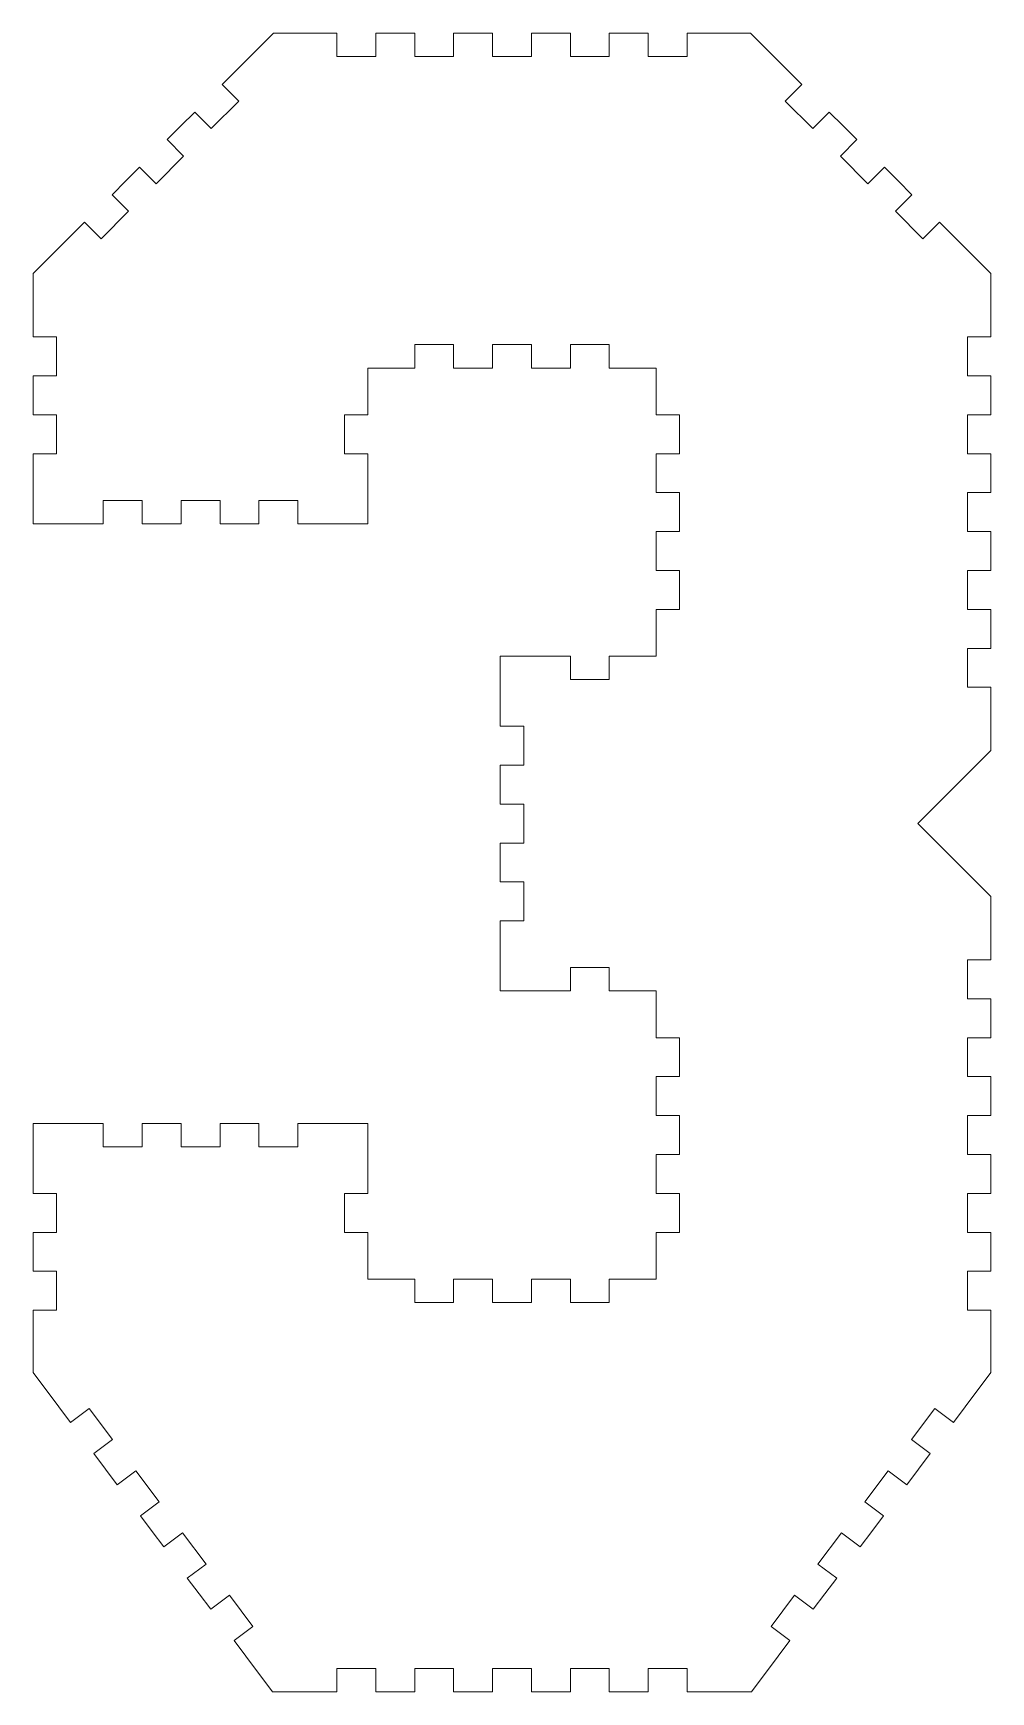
# Model space of a CAD drawing. Header units: centimetres. Extents: x -16 to 372, y -89 to 17.
# Drawn here: x 210.28 to 222.58, y -22.8 to -1.5 of the extents above; entities that cross this region are included whole.
import ezdxf

# ---------------------------------------------------------------- set-up
doc = ezdxf.new("R2010")
doc.units = ezdxf.units.CM
doc.header["$MEASUREMENT"] = 0
doc.layers.add('Capa 1', color=7, linetype='Continuous')

msp = doc.modelspace()

# ---------------------------------------------------------------- linework, layer by layer
at = {"layer": 'Capa 1', "color": 5, "lineweight": 9}
for points, knots in [([(213.36804, -1.50099), (213.36804, -1.50099), (212.88476, -1.98426), (212.88476, -1.98426), (212.88476, -1.98426), (212.88476, -1.98426), (212.70799, -2.16104), (212.70799, -2.16104), (212.70799, -2.16104), (212.70799, -2.16104), (212.92012, -2.37317), (212.92012, -2.37317), (212.92012, -2.37317), (212.92012, -2.37317), (212.56657, -2.72673), (212.56657, -2.72673), (212.56657, -2.72673), (212.56657, -2.72673), (212.35443, -2.51459), (212.35443, -2.51459), (212.35443, -2.51459), (212.35443, -2.51459), (212.17766, -2.69137), (212.17766, -2.69137), (212.17766, -2.69137), (212.17766, -2.69137), (212.00088, -2.86815), (212.00088, -2.86815), (212.00088, -2.86815), (212.00088, -2.86815), (212.21301, -3.08028), (212.21301, -3.08028), (212.21301, -3.08028), (212.21301, -3.08028), (211.85946, -3.43383), (211.85946, -3.43383), (211.85946, -3.43383), (211.85946, -3.43383), (211.64733, -3.2217), (211.64733, -3.2217), (211.64733, -3.2217), (211.64733, -3.2217), (211.47055, -3.39848), (211.47055, -3.39848), (211.47055, -3.39848), (211.47055, -3.39848), (211.29377, -3.57525), (211.29377, -3.57525), (211.29377, -3.57525), (211.29377, -3.57525), (211.50591, -3.78739), (211.50591, -3.78739), (211.50591, -3.78739), (211.50591, -3.78739), (211.15235, -4.14094), (211.15235, -4.14094), (211.15235, -4.14094), (211.15235, -4.14094), (210.94022, -3.92881), (210.94022, -3.92881), (210.94022, -3.92881), (210.94022, -3.92881), (210.76344, -4.10558), (210.76344, -4.10558), (210.76344, -4.10558), (210.76344, -4.10558), (210.28017, -4.58886), (210.28017, -4.58886)], [0, 0, 0, 0, 0.05555556, 0.05555556, 0.05555556, 0.05555556, 0.11111111, 0.11111111, 0.11111111, 0.11111111, 0.16666667, 0.16666667, 0.16666667, 0.16666667, 0.22222222, 0.22222222, 0.22222222, 0.22222222, 0.27777778, 0.27777778, 0.27777778, 0.27777778, 0.33333333, 0.33333333, 0.33333333, 0.33333333, 0.38888889, 0.38888889, 0.38888889, 0.38888889, 0.44444444, 0.44444444, 0.44444444, 0.44444444, 0.5, 0.5, 0.5, 0.5, 0.55555556, 0.55555556, 0.55555556, 0.55555556, 0.61111111, 0.61111111, 0.61111111, 0.61111111, 0.66666667, 0.66666667, 0.66666667, 0.66666667, 0.72222222, 0.72222222, 0.72222222, 0.72222222, 0.77777778, 0.77777778, 0.77777778, 0.77777778, 0.83333333, 0.83333333, 0.83333333, 0.83333333, 0.88888889, 0.88888889, 0.88888889, 0.88888889, 1, 1, 1, 1]), ([(219.4923, -1.50099), (219.4923, -1.50099), (218.93017, -1.50099), (218.93017, -1.50099), (218.93017, -1.50099), (218.93017, -1.50099), (218.68017, -1.50099), (218.68017, -1.50099), (218.68017, -1.50099), (218.68017, -1.50099), (218.68017, -1.80099), (218.68017, -1.80099), (218.68017, -1.80099), (218.68017, -1.80099), (218.18017, -1.80099), (218.18017, -1.80099), (218.18017, -1.80099), (218.18017, -1.80099), (218.18017, -1.50099), (218.18017, -1.50099), (218.18017, -1.50099), (218.18017, -1.50099), (217.93017, -1.50099), (217.93017, -1.50099), (217.93017, -1.50099), (217.93017, -1.50099), (217.68017, -1.50099), (217.68017, -1.50099), (217.68017, -1.50099), (217.68017, -1.50099), (217.68017, -1.80099), (217.68017, -1.80099), (217.68017, -1.80099), (217.68017, -1.80099), (217.18017, -1.80099), (217.18017, -1.80099), (217.18017, -1.80099), (217.18017, -1.80099), (217.18017, -1.50099), (217.18017, -1.50099), (217.18017, -1.50099), (217.18017, -1.50099), (216.93017, -1.50099), (216.93017, -1.50099), (216.93017, -1.50099), (216.93017, -1.50099), (216.68017, -1.50099), (216.68017, -1.50099), (216.68017, -1.50099), (216.68017, -1.50099), (216.68017, -1.80099), (216.68017, -1.80099), (216.68017, -1.80099), (216.68017, -1.80099), (216.18017, -1.80099), (216.18017, -1.80099), (216.18017, -1.80099), (216.18017, -1.80099), (216.18017, -1.50099), (216.18017, -1.50099), (216.18017, -1.50099), (216.18017, -1.50099), (215.93017, -1.50099), (215.93017, -1.50099), (215.93017, -1.50099), (215.93017, -1.50099), (215.68017, -1.50099), (215.68017, -1.50099), (215.68017, -1.50099), (215.68017, -1.50099), (215.68017, -1.80099), (215.68017, -1.80099), (215.68017, -1.80099), (215.68017, -1.80099), (215.18017, -1.80099), (215.18017, -1.80099), (215.18017, -1.80099), (215.18017, -1.80099), (215.18017, -1.50099), (215.18017, -1.50099), (215.18017, -1.50099), (215.18017, -1.50099), (214.93017, -1.50099), (214.93017, -1.50099), (214.93017, -1.50099), (214.93017, -1.50099), (214.68017, -1.50099), (214.68017, -1.50099), (214.68017, -1.50099), (214.68017, -1.50099), (214.68017, -1.80099), (214.68017, -1.80099), (214.68017, -1.80099), (214.68017, -1.80099), (214.18017, -1.80099), (214.18017, -1.80099), (214.18017, -1.80099), (214.18017, -1.80099), (214.18017, -1.50099), (214.18017, -1.50099), (214.18017, -1.50099), (214.18017, -1.50099), (213.93017, -1.50099), (213.93017, -1.50099), (213.93017, -1.50099), (213.93017, -1.50099), (213.36804, -1.50099), (213.36804, -1.50099)], [0, 0, 0, 0, 0.03571429, 0.03571429, 0.03571429, 0.03571429, 0.07142857, 0.07142857, 0.07142857, 0.07142857, 0.10714286, 0.10714286, 0.10714286, 0.10714286, 0.14285714, 0.14285714, 0.14285714, 0.14285714, 0.17857143, 0.17857143, 0.17857143, 0.17857143, 0.21428571, 0.21428571, 0.21428571, 0.21428571, 0.25, 0.25, 0.25, 0.25, 0.28571429, 0.28571429, 0.28571429, 0.28571429, 0.32142857, 0.32142857, 0.32142857, 0.32142857, 0.35714286, 0.35714286, 0.35714286, 0.35714286, 0.39285714, 0.39285714, 0.39285714, 0.39285714, 0.42857143, 0.42857143, 0.42857143, 0.42857143, 0.46428571, 0.46428571, 0.46428571, 0.46428571, 0.5, 0.5, 0.5, 0.5, 0.53571429, 0.53571429, 0.53571429, 0.53571429, 0.57142857, 0.57142857, 0.57142857, 0.57142857, 0.60714286, 0.60714286, 0.60714286, 0.60714286, 0.64285714, 0.64285714, 0.64285714, 0.64285714, 0.67857143, 0.67857143, 0.67857143, 0.67857143, 0.71428571, 0.71428571, 0.71428571, 0.71428571, 0.75, 0.75, 0.75, 0.75, 0.78571429, 0.78571429, 0.78571429, 0.78571429, 0.82142857, 0.82142857, 0.82142857, 0.82142857, 0.85714286, 0.85714286, 0.85714286, 0.85714286, 0.89285714, 0.89285714, 0.89285714, 0.89285714, 0.92857143, 0.92857143, 0.92857143, 0.92857143, 1, 1, 1, 1]), ([(222.58017, -4.58886), (222.58017, -4.58886), (222.0969, -4.10558), (222.0969, -4.10558), (222.0969, -4.10558), (222.0969, -4.10558), (221.92012, -3.92881), (221.92012, -3.92881), (221.92012, -3.92881), (221.92012, -3.92881), (221.70799, -4.14094), (221.70799, -4.14094), (221.70799, -4.14094), (221.70799, -4.14094), (221.35443, -3.78739), (221.35443, -3.78739), (221.35443, -3.78739), (221.35443, -3.78739), (221.56657, -3.57525), (221.56657, -3.57525), (221.56657, -3.57525), (221.56657, -3.57525), (221.38979, -3.39848), (221.38979, -3.39848), (221.38979, -3.39848), (221.38979, -3.39848), (221.21301, -3.2217), (221.21301, -3.2217), (221.21301, -3.2217), (221.21301, -3.2217), (221.00088, -3.43383), (221.00088, -3.43383), (221.00088, -3.43383), (221.00088, -3.43383), (220.64733, -3.08028), (220.64733, -3.08028), (220.64733, -3.08028), (220.64733, -3.08028), (220.85946, -2.86815), (220.85946, -2.86815), (220.85946, -2.86815), (220.85946, -2.86815), (220.68268, -2.69137), (220.68268, -2.69137), (220.68268, -2.69137), (220.68268, -2.69137), (220.50591, -2.51459), (220.50591, -2.51459), (220.50591, -2.51459), (220.50591, -2.51459), (220.29377, -2.72673), (220.29377, -2.72673), (220.29377, -2.72673), (220.29377, -2.72673), (219.94022, -2.37317), (219.94022, -2.37317), (219.94022, -2.37317), (219.94022, -2.37317), (220.15235, -2.16104), (220.15235, -2.16104), (220.15235, -2.16104), (220.15235, -2.16104), (219.97558, -1.98426), (219.97558, -1.98426), (219.97558, -1.98426), (219.97558, -1.98426), (219.4923, -1.50099), (219.4923, -1.50099)], [0, 0, 0, 0, 0.05555556, 0.05555556, 0.05555556, 0.05555556, 0.11111111, 0.11111111, 0.11111111, 0.11111111, 0.16666667, 0.16666667, 0.16666667, 0.16666667, 0.22222222, 0.22222222, 0.22222222, 0.22222222, 0.27777778, 0.27777778, 0.27777778, 0.27777778, 0.33333333, 0.33333333, 0.33333333, 0.33333333, 0.38888889, 0.38888889, 0.38888889, 0.38888889, 0.44444444, 0.44444444, 0.44444444, 0.44444444, 0.5, 0.5, 0.5, 0.5, 0.55555556, 0.55555556, 0.55555556, 0.55555556, 0.61111111, 0.61111111, 0.61111111, 0.61111111, 0.66666667, 0.66666667, 0.66666667, 0.66666667, 0.72222222, 0.72222222, 0.72222222, 0.72222222, 0.77777778, 0.77777778, 0.77777778, 0.77777778, 0.83333333, 0.83333333, 0.83333333, 0.83333333, 0.88888889, 0.88888889, 0.88888889, 0.88888889, 1, 1, 1, 1]), ([(210.28017, -4.58886), (210.28017, -4.58886), (210.28017, -5.15099), (210.28017, -5.15099), (210.28017, -5.15099), (210.28017, -5.15099), (210.28017, -5.40099), (210.28017, -5.40099), (210.28017, -5.40099), (210.28017, -5.40099), (210.58017, -5.40099), (210.58017, -5.40099), (210.58017, -5.40099), (210.58017, -5.40099), (210.58017, -5.90099), (210.58017, -5.90099), (210.58017, -5.90099), (210.58017, -5.90099), (210.28017, -5.90099), (210.28017, -5.90099), (210.28017, -5.90099), (210.28017, -5.90099), (210.28017, -6.15099), (210.28017, -6.15099), (210.28017, -6.15099), (210.28017, -6.15099), (210.28017, -6.40099), (210.28017, -6.40099), (210.28017, -6.40099), (210.28017, -6.40099), (210.58017, -6.40099), (210.58017, -6.40099), (210.58017, -6.40099), (210.58017, -6.40099), (210.58017, -6.90099), (210.58017, -6.90099), (210.58017, -6.90099), (210.58017, -6.90099), (210.28017, -6.90099), (210.28017, -6.90099), (210.28017, -6.90099), (210.28017, -6.90099), (210.28017, -7.15099), (210.28017, -7.15099), (210.28017, -7.15099), (210.28017, -7.15099), (210.28017, -7.80099), (210.28017, -7.80099)], [0, 0, 0, 0, 0.07692308, 0.07692308, 0.07692308, 0.07692308, 0.15384615, 0.15384615, 0.15384615, 0.15384615, 0.23076923, 0.23076923, 0.23076923, 0.23076923, 0.30769231, 0.30769231, 0.30769231, 0.30769231, 0.38461538, 0.38461538, 0.38461538, 0.38461538, 0.46153846, 0.46153846, 0.46153846, 0.46153846, 0.53846154, 0.53846154, 0.53846154, 0.53846154, 0.61538462, 0.61538462, 0.61538462, 0.61538462, 0.69230769, 0.69230769, 0.69230769, 0.69230769, 0.76923077, 0.76923077, 0.76923077, 0.76923077, 0.84615385, 0.84615385, 0.84615385, 0.84615385, 1, 1, 1, 1]), ([(222.58017, -10.71312), (222.58017, -10.71312), (222.58017, -10.15099), (222.58017, -10.15099), (222.58017, -10.15099), (222.58017, -10.15099), (222.58017, -9.90099), (222.58017, -9.90099), (222.58017, -9.90099), (222.58017, -9.90099), (222.28017, -9.90099), (222.28017, -9.90099), (222.28017, -9.90099), (222.28017, -9.90099), (222.28017, -9.40099), (222.28017, -9.40099), (222.28017, -9.40099), (222.28017, -9.40099), (222.58017, -9.40099), (222.58017, -9.40099), (222.58017, -9.40099), (222.58017, -9.40099), (222.58017, -9.15099), (222.58017, -9.15099), (222.58017, -9.15099), (222.58017, -9.15099), (222.58017, -8.90099), (222.58017, -8.90099), (222.58017, -8.90099), (222.58017, -8.90099), (222.28017, -8.90099), (222.28017, -8.90099), (222.28017, -8.90099), (222.28017, -8.90099), (222.28017, -8.40099), (222.28017, -8.40099), (222.28017, -8.40099), (222.28017, -8.40099), (222.58017, -8.40099), (222.58017, -8.40099), (222.58017, -8.40099), (222.58017, -8.40099), (222.58017, -8.15099), (222.58017, -8.15099), (222.58017, -8.15099), (222.58017, -8.15099), (222.58017, -7.90099), (222.58017, -7.90099), (222.58017, -7.90099), (222.58017, -7.90099), (222.28017, -7.90099), (222.28017, -7.90099), (222.28017, -7.90099), (222.28017, -7.90099), (222.28017, -7.40099), (222.28017, -7.40099), (222.28017, -7.40099), (222.28017, -7.40099), (222.58017, -7.40099), (222.58017, -7.40099), (222.58017, -7.40099), (222.58017, -7.40099), (222.58017, -7.15099), (222.58017, -7.15099), (222.58017, -7.15099), (222.58017, -7.15099), (222.58017, -6.90099), (222.58017, -6.90099), (222.58017, -6.90099), (222.58017, -6.90099), (222.28017, -6.90099), (222.28017, -6.90099), (222.28017, -6.90099), (222.28017, -6.90099), (222.28017, -6.40099), (222.28017, -6.40099), (222.28017, -6.40099), (222.28017, -6.40099), (222.58017, -6.40099), (222.58017, -6.40099), (222.58017, -6.40099), (222.58017, -6.40099), (222.58017, -6.15099), (222.58017, -6.15099), (222.58017, -6.15099), (222.58017, -6.15099), (222.58017, -5.90099), (222.58017, -5.90099), (222.58017, -5.90099), (222.58017, -5.90099), (222.28017, -5.90099), (222.28017, -5.90099), (222.28017, -5.90099), (222.28017, -5.90099), (222.28017, -5.40099), (222.28017, -5.40099), (222.28017, -5.40099), (222.28017, -5.40099), (222.58017, -5.40099), (222.58017, -5.40099), (222.58017, -5.40099), (222.58017, -5.40099), (222.58017, -5.15099), (222.58017, -5.15099), (222.58017, -5.15099), (222.58017, -5.15099), (222.58017, -4.58886), (222.58017, -4.58886)], [0, 0, 0, 0, 0.03571429, 0.03571429, 0.03571429, 0.03571429, 0.07142857, 0.07142857, 0.07142857, 0.07142857, 0.10714286, 0.10714286, 0.10714286, 0.10714286, 0.14285714, 0.14285714, 0.14285714, 0.14285714, 0.17857143, 0.17857143, 0.17857143, 0.17857143, 0.21428571, 0.21428571, 0.21428571, 0.21428571, 0.25, 0.25, 0.25, 0.25, 0.28571429, 0.28571429, 0.28571429, 0.28571429, 0.32142857, 0.32142857, 0.32142857, 0.32142857, 0.35714286, 0.35714286, 0.35714286, 0.35714286, 0.39285714, 0.39285714, 0.39285714, 0.39285714, 0.42857143, 0.42857143, 0.42857143, 0.42857143, 0.46428571, 0.46428571, 0.46428571, 0.46428571, 0.5, 0.5, 0.5, 0.5, 0.53571429, 0.53571429, 0.53571429, 0.53571429, 0.57142857, 0.57142857, 0.57142857, 0.57142857, 0.60714286, 0.60714286, 0.60714286, 0.60714286, 0.64285714, 0.64285714, 0.64285714, 0.64285714, 0.67857143, 0.67857143, 0.67857143, 0.67857143, 0.71428571, 0.71428571, 0.71428571, 0.71428571, 0.75, 0.75, 0.75, 0.75, 0.78571429, 0.78571429, 0.78571429, 0.78571429, 0.82142857, 0.82142857, 0.82142857, 0.82142857, 0.85714286, 0.85714286, 0.85714286, 0.85714286, 0.89285714, 0.89285714, 0.89285714, 0.89285714, 0.92857143, 0.92857143, 0.92857143, 0.92857143, 1, 1, 1, 1]), ([(214.58017, -5.80099), (214.58017, -5.80099), (214.93017, -5.80099), (214.93017, -5.80099), (214.93017, -5.80099), (214.93017, -5.80099), (215.18017, -5.80099), (215.18017, -5.80099), (215.18017, -5.80099), (215.18017, -5.80099), (215.18017, -5.50099), (215.18017, -5.50099), (215.18017, -5.50099), (215.18017, -5.50099), (215.68017, -5.50099), (215.68017, -5.50099), (215.68017, -5.50099), (215.68017, -5.50099), (215.68017, -5.80099), (215.68017, -5.80099), (215.68017, -5.80099), (215.68017, -5.80099), (215.93017, -5.80099), (215.93017, -5.80099), (215.93017, -5.80099), (215.93017, -5.80099), (216.18017, -5.80099), (216.18017, -5.80099), (216.18017, -5.80099), (216.18017, -5.80099), (216.18017, -5.50099), (216.18017, -5.50099), (216.18017, -5.50099), (216.18017, -5.50099), (216.68017, -5.50099), (216.68017, -5.50099), (216.68017, -5.50099), (216.68017, -5.50099), (216.68017, -5.80099), (216.68017, -5.80099), (216.68017, -5.80099), (216.68017, -5.80099), (216.93017, -5.80099), (216.93017, -5.80099), (216.93017, -5.80099), (216.93017, -5.80099), (217.18017, -5.80099), (217.18017, -5.80099), (217.18017, -5.80099), (217.18017, -5.80099), (217.18017, -5.50099), (217.18017, -5.50099), (217.18017, -5.50099), (217.18017, -5.50099), (217.68017, -5.50099), (217.68017, -5.50099), (217.68017, -5.50099), (217.68017, -5.50099), (217.68017, -5.80099), (217.68017, -5.80099), (217.68017, -5.80099), (217.68017, -5.80099), (217.93017, -5.80099), (217.93017, -5.80099), (217.93017, -5.80099), (217.93017, -5.80099), (218.28017, -5.80099), (218.28017, -5.80099)], [0, 0, 0, 0, 0.05555556, 0.05555556, 0.05555556, 0.05555556, 0.11111111, 0.11111111, 0.11111111, 0.11111111, 0.16666667, 0.16666667, 0.16666667, 0.16666667, 0.22222222, 0.22222222, 0.22222222, 0.22222222, 0.27777778, 0.27777778, 0.27777778, 0.27777778, 0.33333333, 0.33333333, 0.33333333, 0.33333333, 0.38888889, 0.38888889, 0.38888889, 0.38888889, 0.44444444, 0.44444444, 0.44444444, 0.44444444, 0.5, 0.5, 0.5, 0.5, 0.55555556, 0.55555556, 0.55555556, 0.55555556, 0.61111111, 0.61111111, 0.61111111, 0.61111111, 0.66666667, 0.66666667, 0.66666667, 0.66666667, 0.72222222, 0.72222222, 0.72222222, 0.72222222, 0.77777778, 0.77777778, 0.77777778, 0.77777778, 0.83333333, 0.83333333, 0.83333333, 0.83333333, 0.88888889, 0.88888889, 0.88888889, 0.88888889, 1, 1, 1, 1]), ([(214.58017, -7.80099), (214.58017, -7.80099), (214.58017, -7.15099), (214.58017, -7.15099), (214.58017, -7.15099), (214.58017, -7.15099), (214.58017, -6.90099), (214.58017, -6.90099), (214.58017, -6.90099), (214.58017, -6.90099), (214.28017, -6.90099), (214.28017, -6.90099), (214.28017, -6.90099), (214.28017, -6.90099), (214.28017, -6.40099), (214.28017, -6.40099), (214.28017, -6.40099), (214.28017, -6.40099), (214.58017, -6.40099), (214.58017, -6.40099), (214.58017, -6.40099), (214.58017, -6.40099), (214.58017, -6.15099), (214.58017, -6.15099), (214.58017, -6.15099), (214.58017, -6.15099), (214.58017, -5.80099), (214.58017, -5.80099)], [0, 0, 0, 0, 0.125, 0.125, 0.125, 0.125, 0.25, 0.25, 0.25, 0.25, 0.375, 0.375, 0.375, 0.375, 0.5, 0.5, 0.5, 0.5, 0.625, 0.625, 0.625, 0.625, 0.75, 0.75, 0.75, 0.75, 1, 1, 1, 1]), ([(218.28017, -5.80099), (218.28017, -5.80099), (218.28017, -6.15099), (218.28017, -6.15099), (218.28017, -6.15099), (218.28017, -6.15099), (218.28017, -6.40099), (218.28017, -6.40099), (218.28017, -6.40099), (218.28017, -6.40099), (218.58017, -6.40099), (218.58017, -6.40099), (218.58017, -6.40099), (218.58017, -6.40099), (218.58017, -6.90099), (218.58017, -6.90099), (218.58017, -6.90099), (218.58017, -6.90099), (218.28017, -6.90099), (218.28017, -6.90099), (218.28017, -6.90099), (218.28017, -6.90099), (218.28017, -7.15099), (218.28017, -7.15099), (218.28017, -7.15099), (218.28017, -7.15099), (218.28017, -7.40099), (218.28017, -7.40099), (218.28017, -7.40099), (218.28017, -7.40099), (218.58017, -7.40099), (218.58017, -7.40099), (218.58017, -7.40099), (218.58017, -7.40099), (218.58017, -7.90099), (218.58017, -7.90099), (218.58017, -7.90099), (218.58017, -7.90099), (218.28017, -7.90099), (218.28017, -7.90099), (218.28017, -7.90099), (218.28017, -7.90099), (218.28017, -8.15099), (218.28017, -8.15099), (218.28017, -8.15099), (218.28017, -8.15099), (218.28017, -8.40099), (218.28017, -8.40099), (218.28017, -8.40099), (218.28017, -8.40099), (218.58017, -8.40099), (218.58017, -8.40099), (218.58017, -8.40099), (218.58017, -8.40099), (218.58017, -8.90099), (218.58017, -8.90099), (218.58017, -8.90099), (218.58017, -8.90099), (218.28017, -8.90099), (218.28017, -8.90099), (218.28017, -8.90099), (218.28017, -8.90099), (218.28017, -9.15099), (218.28017, -9.15099), (218.28017, -9.15099), (218.28017, -9.15099), (218.28017, -9.50099), (218.28017, -9.50099)], [0, 0, 0, 0, 0.05555556, 0.05555556, 0.05555556, 0.05555556, 0.11111111, 0.11111111, 0.11111111, 0.11111111, 0.16666667, 0.16666667, 0.16666667, 0.16666667, 0.22222222, 0.22222222, 0.22222222, 0.22222222, 0.27777778, 0.27777778, 0.27777778, 0.27777778, 0.33333333, 0.33333333, 0.33333333, 0.33333333, 0.38888889, 0.38888889, 0.38888889, 0.38888889, 0.44444444, 0.44444444, 0.44444444, 0.44444444, 0.5, 0.5, 0.5, 0.5, 0.55555556, 0.55555556, 0.55555556, 0.55555556, 0.61111111, 0.61111111, 0.61111111, 0.61111111, 0.66666667, 0.66666667, 0.66666667, 0.66666667, 0.72222222, 0.72222222, 0.72222222, 0.72222222, 0.77777778, 0.77777778, 0.77777778, 0.77777778, 0.83333333, 0.83333333, 0.83333333, 0.83333333, 0.88888889, 0.88888889, 0.88888889, 0.88888889, 1, 1, 1, 1]), ([(210.28017, -7.80099), (210.28017, -7.80099), (210.93017, -7.80099), (210.93017, -7.80099), (210.93017, -7.80099), (210.93017, -7.80099), (211.18017, -7.80099), (211.18017, -7.80099), (211.18017, -7.80099), (211.18017, -7.80099), (211.18017, -7.50099), (211.18017, -7.50099), (211.18017, -7.50099), (211.18017, -7.50099), (211.68017, -7.50099), (211.68017, -7.50099), (211.68017, -7.50099), (211.68017, -7.50099), (211.68017, -7.80099), (211.68017, -7.80099), (211.68017, -7.80099), (211.68017, -7.80099), (211.93017, -7.80099), (211.93017, -7.80099), (211.93017, -7.80099), (211.93017, -7.80099), (212.18017, -7.80099), (212.18017, -7.80099), (212.18017, -7.80099), (212.18017, -7.80099), (212.18017, -7.50099), (212.18017, -7.50099), (212.18017, -7.50099), (212.18017, -7.50099), (212.68017, -7.50099), (212.68017, -7.50099), (212.68017, -7.50099), (212.68017, -7.50099), (212.68017, -7.80099), (212.68017, -7.80099), (212.68017, -7.80099), (212.68017, -7.80099), (212.93017, -7.80099), (212.93017, -7.80099), (212.93017, -7.80099), (212.93017, -7.80099), (213.18017, -7.80099), (213.18017, -7.80099), (213.18017, -7.80099), (213.18017, -7.80099), (213.18017, -7.50099), (213.18017, -7.50099), (213.18017, -7.50099), (213.18017, -7.50099), (213.68017, -7.50099), (213.68017, -7.50099), (213.68017, -7.50099), (213.68017, -7.50099), (213.68017, -7.80099), (213.68017, -7.80099), (213.68017, -7.80099), (213.68017, -7.80099), (213.93017, -7.80099), (213.93017, -7.80099), (213.93017, -7.80099), (213.93017, -7.80099), (214.58017, -7.80099), (214.58017, -7.80099)], [0, 0, 0, 0, 0.05555556, 0.05555556, 0.05555556, 0.05555556, 0.11111111, 0.11111111, 0.11111111, 0.11111111, 0.16666667, 0.16666667, 0.16666667, 0.16666667, 0.22222222, 0.22222222, 0.22222222, 0.22222222, 0.27777778, 0.27777778, 0.27777778, 0.27777778, 0.33333333, 0.33333333, 0.33333333, 0.33333333, 0.38888889, 0.38888889, 0.38888889, 0.38888889, 0.44444444, 0.44444444, 0.44444444, 0.44444444, 0.5, 0.5, 0.5, 0.5, 0.55555556, 0.55555556, 0.55555556, 0.55555556, 0.61111111, 0.61111111, 0.61111111, 0.61111111, 0.66666667, 0.66666667, 0.66666667, 0.66666667, 0.72222222, 0.72222222, 0.72222222, 0.72222222, 0.77777778, 0.77777778, 0.77777778, 0.77777778, 0.83333333, 0.83333333, 0.83333333, 0.83333333, 0.88888889, 0.88888889, 0.88888889, 0.88888889, 1, 1, 1, 1]), ([(218.28017, -9.50099), (218.28017, -9.50099), (217.93017, -9.50099), (217.93017, -9.50099), (217.93017, -9.50099), (217.93017, -9.50099), (217.68017, -9.50099), (217.68017, -9.50099), (217.68017, -9.50099), (217.68017, -9.50099), (217.68017, -9.80099), (217.68017, -9.80099), (217.68017, -9.80099), (217.68017, -9.80099), (217.18017, -9.80099), (217.18017, -9.80099), (217.18017, -9.80099), (217.18017, -9.80099), (217.18017, -9.50099), (217.18017, -9.50099), (217.18017, -9.50099), (217.18017, -9.50099), (216.93017, -9.50099), (216.93017, -9.50099), (216.93017, -9.50099), (216.93017, -9.50099), (216.28017, -9.50099), (216.28017, -9.50099)], [0, 0, 0, 0, 0.125, 0.125, 0.125, 0.125, 0.25, 0.25, 0.25, 0.25, 0.375, 0.375, 0.375, 0.375, 0.5, 0.5, 0.5, 0.5, 0.625, 0.625, 0.625, 0.625, 0.75, 0.75, 0.75, 0.75, 1, 1, 1, 1]), ([(216.28017, -9.50099), (216.28017, -9.50099), (216.28017, -10.15099), (216.28017, -10.15099), (216.28017, -10.15099), (216.28017, -10.15099), (216.28017, -10.40099), (216.28017, -10.40099), (216.28017, -10.40099), (216.28017, -10.40099), (216.58017, -10.40099), (216.58017, -10.40099), (216.58017, -10.40099), (216.58017, -10.40099), (216.58017, -10.90099), (216.58017, -10.90099), (216.58017, -10.90099), (216.58017, -10.90099), (216.28017, -10.90099), (216.28017, -10.90099), (216.28017, -10.90099), (216.28017, -10.90099), (216.28017, -11.15099), (216.28017, -11.15099), (216.28017, -11.15099), (216.28017, -11.15099), (216.28017, -11.40099), (216.28017, -11.40099), (216.28017, -11.40099), (216.28017, -11.40099), (216.58017, -11.40099), (216.58017, -11.40099), (216.58017, -11.40099), (216.58017, -11.40099), (216.58017, -11.90099), (216.58017, -11.90099), (216.58017, -11.90099), (216.58017, -11.90099), (216.28017, -11.90099), (216.28017, -11.90099), (216.28017, -11.90099), (216.28017, -11.90099), (216.28017, -12.15099), (216.28017, -12.15099), (216.28017, -12.15099), (216.28017, -12.15099), (216.28017, -12.40099), (216.28017, -12.40099), (216.28017, -12.40099), (216.28017, -12.40099), (216.58017, -12.40099), (216.58017, -12.40099), (216.58017, -12.40099), (216.58017, -12.40099), (216.58017, -12.90099), (216.58017, -12.90099), (216.58017, -12.90099), (216.58017, -12.90099), (216.28017, -12.90099), (216.28017, -12.90099), (216.28017, -12.90099), (216.28017, -12.90099), (216.28017, -13.15099), (216.28017, -13.15099), (216.28017, -13.15099), (216.28017, -13.15099), (216.28017, -13.80099), (216.28017, -13.80099)], [0, 0, 0, 0, 0.05555556, 0.05555556, 0.05555556, 0.05555556, 0.11111111, 0.11111111, 0.11111111, 0.11111111, 0.16666667, 0.16666667, 0.16666667, 0.16666667, 0.22222222, 0.22222222, 0.22222222, 0.22222222, 0.27777778, 0.27777778, 0.27777778, 0.27777778, 0.33333333, 0.33333333, 0.33333333, 0.33333333, 0.38888889, 0.38888889, 0.38888889, 0.38888889, 0.44444444, 0.44444444, 0.44444444, 0.44444444, 0.5, 0.5, 0.5, 0.5, 0.55555556, 0.55555556, 0.55555556, 0.55555556, 0.61111111, 0.61111111, 0.61111111, 0.61111111, 0.66666667, 0.66666667, 0.66666667, 0.66666667, 0.72222222, 0.72222222, 0.72222222, 0.72222222, 0.77777778, 0.77777778, 0.77777778, 0.77777778, 0.83333333, 0.83333333, 0.83333333, 0.83333333, 0.88888889, 0.88888889, 0.88888889, 0.88888889, 1, 1, 1, 1]), ([(221.6423, -11.65099), (221.6423, -11.65099), (222.03624, -11.25706), (222.03624, -11.25706), (222.03624, -11.25706), (222.03624, -11.25706), (222.58017, -10.71312), (222.58017, -10.71312)], [0, 0, 0, 0, 0.33333333, 0.33333333, 0.33333333, 0.33333333, 1, 1, 1, 1]), ([(222.58017, -12.58886), (222.58017, -12.58886), (222.03624, -12.04492), (222.03624, -12.04492), (222.03624, -12.04492), (222.03624, -12.04492), (221.6423, -11.65099), (221.6423, -11.65099)], [0, 0, 0, 0, 0.33333333, 0.33333333, 0.33333333, 0.33333333, 1, 1, 1, 1]), ([(222.58017, -18.70099), (222.58017, -18.70099), (222.58017, -18.15099), (222.58017, -18.15099), (222.58017, -18.15099), (222.58017, -18.15099), (222.58017, -17.90099), (222.58017, -17.90099), (222.58017, -17.90099), (222.58017, -17.90099), (222.28017, -17.90099), (222.28017, -17.90099), (222.28017, -17.90099), (222.28017, -17.90099), (222.28017, -17.40099), (222.28017, -17.40099), (222.28017, -17.40099), (222.28017, -17.40099), (222.58017, -17.40099), (222.58017, -17.40099), (222.58017, -17.40099), (222.58017, -17.40099), (222.58017, -17.15099), (222.58017, -17.15099), (222.58017, -17.15099), (222.58017, -17.15099), (222.58017, -16.90099), (222.58017, -16.90099), (222.58017, -16.90099), (222.58017, -16.90099), (222.28017, -16.90099), (222.28017, -16.90099), (222.28017, -16.90099), (222.28017, -16.90099), (222.28017, -16.40099), (222.28017, -16.40099), (222.28017, -16.40099), (222.28017, -16.40099), (222.58017, -16.40099), (222.58017, -16.40099), (222.58017, -16.40099), (222.58017, -16.40099), (222.58017, -16.15099), (222.58017, -16.15099), (222.58017, -16.15099), (222.58017, -16.15099), (222.58017, -15.90099), (222.58017, -15.90099), (222.58017, -15.90099), (222.58017, -15.90099), (222.28017, -15.90099), (222.28017, -15.90099), (222.28017, -15.90099), (222.28017, -15.90099), (222.28017, -15.40099), (222.28017, -15.40099), (222.28017, -15.40099), (222.28017, -15.40099), (222.58017, -15.40099), (222.58017, -15.40099), (222.58017, -15.40099), (222.58017, -15.40099), (222.58017, -15.15099), (222.58017, -15.15099), (222.58017, -15.15099), (222.58017, -15.15099), (222.58017, -14.90099), (222.58017, -14.90099), (222.58017, -14.90099), (222.58017, -14.90099), (222.28017, -14.90099), (222.28017, -14.90099), (222.28017, -14.90099), (222.28017, -14.90099), (222.28017, -14.40099), (222.28017, -14.40099), (222.28017, -14.40099), (222.28017, -14.40099), (222.58017, -14.40099), (222.58017, -14.40099), (222.58017, -14.40099), (222.58017, -14.40099), (222.58017, -14.15099), (222.58017, -14.15099), (222.58017, -14.15099), (222.58017, -14.15099), (222.58017, -13.90099), (222.58017, -13.90099), (222.58017, -13.90099), (222.58017, -13.90099), (222.28017, -13.90099), (222.28017, -13.90099), (222.28017, -13.90099), (222.28017, -13.90099), (222.28017, -13.40099), (222.28017, -13.40099), (222.28017, -13.40099), (222.28017, -13.40099), (222.58017, -13.40099), (222.58017, -13.40099), (222.58017, -13.40099), (222.58017, -13.40099), (222.58017, -13.15099), (222.58017, -13.15099), (222.58017, -13.15099), (222.58017, -13.15099), (222.58017, -12.58886), (222.58017, -12.58886)], [0, 0, 0, 0, 0.03571429, 0.03571429, 0.03571429, 0.03571429, 0.07142857, 0.07142857, 0.07142857, 0.07142857, 0.10714286, 0.10714286, 0.10714286, 0.10714286, 0.14285714, 0.14285714, 0.14285714, 0.14285714, 0.17857143, 0.17857143, 0.17857143, 0.17857143, 0.21428571, 0.21428571, 0.21428571, 0.21428571, 0.25, 0.25, 0.25, 0.25, 0.28571429, 0.28571429, 0.28571429, 0.28571429, 0.32142857, 0.32142857, 0.32142857, 0.32142857, 0.35714286, 0.35714286, 0.35714286, 0.35714286, 0.39285714, 0.39285714, 0.39285714, 0.39285714, 0.42857143, 0.42857143, 0.42857143, 0.42857143, 0.46428571, 0.46428571, 0.46428571, 0.46428571, 0.5, 0.5, 0.5, 0.5, 0.53571429, 0.53571429, 0.53571429, 0.53571429, 0.57142857, 0.57142857, 0.57142857, 0.57142857, 0.60714286, 0.60714286, 0.60714286, 0.60714286, 0.64285714, 0.64285714, 0.64285714, 0.64285714, 0.67857143, 0.67857143, 0.67857143, 0.67857143, 0.71428571, 0.71428571, 0.71428571, 0.71428571, 0.75, 0.75, 0.75, 0.75, 0.78571429, 0.78571429, 0.78571429, 0.78571429, 0.82142857, 0.82142857, 0.82142857, 0.82142857, 0.85714286, 0.85714286, 0.85714286, 0.85714286, 0.89285714, 0.89285714, 0.89285714, 0.89285714, 0.92857143, 0.92857143, 0.92857143, 0.92857143, 1, 1, 1, 1]), ([(216.28017, -13.80099), (216.28017, -13.80099), (216.93017, -13.80099), (216.93017, -13.80099), (216.93017, -13.80099), (216.93017, -13.80099), (217.18017, -13.80099), (217.18017, -13.80099), (217.18017, -13.80099), (217.18017, -13.80099), (217.18017, -13.50099), (217.18017, -13.50099), (217.18017, -13.50099), (217.18017, -13.50099), (217.68017, -13.50099), (217.68017, -13.50099), (217.68017, -13.50099), (217.68017, -13.50099), (217.68017, -13.80099), (217.68017, -13.80099), (217.68017, -13.80099), (217.68017, -13.80099), (217.93017, -13.80099), (217.93017, -13.80099), (217.93017, -13.80099), (217.93017, -13.80099), (218.28017, -13.80099), (218.28017, -13.80099)], [0, 0, 0, 0, 0.125, 0.125, 0.125, 0.125, 0.25, 0.25, 0.25, 0.25, 0.375, 0.375, 0.375, 0.375, 0.5, 0.5, 0.5, 0.5, 0.625, 0.625, 0.625, 0.625, 0.75, 0.75, 0.75, 0.75, 1, 1, 1, 1]), ([(218.28017, -13.80099), (218.28017, -13.80099), (218.28017, -14.15099), (218.28017, -14.15099), (218.28017, -14.15099), (218.28017, -14.15099), (218.28017, -14.40099), (218.28017, -14.40099), (218.28017, -14.40099), (218.28017, -14.40099), (218.58017, -14.40099), (218.58017, -14.40099), (218.58017, -14.40099), (218.58017, -14.40099), (218.58017, -14.90099), (218.58017, -14.90099), (218.58017, -14.90099), (218.58017, -14.90099), (218.28017, -14.90099), (218.28017, -14.90099), (218.28017, -14.90099), (218.28017, -14.90099), (218.28017, -15.15099), (218.28017, -15.15099), (218.28017, -15.15099), (218.28017, -15.15099), (218.28017, -15.40099), (218.28017, -15.40099), (218.28017, -15.40099), (218.28017, -15.40099), (218.58017, -15.40099), (218.58017, -15.40099), (218.58017, -15.40099), (218.58017, -15.40099), (218.58017, -15.90099), (218.58017, -15.90099), (218.58017, -15.90099), (218.58017, -15.90099), (218.28017, -15.90099), (218.28017, -15.90099), (218.28017, -15.90099), (218.28017, -15.90099), (218.28017, -16.15099), (218.28017, -16.15099), (218.28017, -16.15099), (218.28017, -16.15099), (218.28017, -16.40099), (218.28017, -16.40099), (218.28017, -16.40099), (218.28017, -16.40099), (218.58017, -16.40099), (218.58017, -16.40099), (218.58017, -16.40099), (218.58017, -16.40099), (218.58017, -16.90099), (218.58017, -16.90099), (218.58017, -16.90099), (218.58017, -16.90099), (218.28017, -16.90099), (218.28017, -16.90099), (218.28017, -16.90099), (218.28017, -16.90099), (218.28017, -17.15099), (218.28017, -17.15099), (218.28017, -17.15099), (218.28017, -17.15099), (218.28017, -17.50099), (218.28017, -17.50099)], [0, 0, 0, 0, 0.05555556, 0.05555556, 0.05555556, 0.05555556, 0.11111111, 0.11111111, 0.11111111, 0.11111111, 0.16666667, 0.16666667, 0.16666667, 0.16666667, 0.22222222, 0.22222222, 0.22222222, 0.22222222, 0.27777778, 0.27777778, 0.27777778, 0.27777778, 0.33333333, 0.33333333, 0.33333333, 0.33333333, 0.38888889, 0.38888889, 0.38888889, 0.38888889, 0.44444444, 0.44444444, 0.44444444, 0.44444444, 0.5, 0.5, 0.5, 0.5, 0.55555556, 0.55555556, 0.55555556, 0.55555556, 0.61111111, 0.61111111, 0.61111111, 0.61111111, 0.66666667, 0.66666667, 0.66666667, 0.66666667, 0.72222222, 0.72222222, 0.72222222, 0.72222222, 0.77777778, 0.77777778, 0.77777778, 0.77777778, 0.83333333, 0.83333333, 0.83333333, 0.83333333, 0.88888889, 0.88888889, 0.88888889, 0.88888889, 1, 1, 1, 1]), ([(214.58017, -15.50099), (214.58017, -15.50099), (213.93017, -15.50099), (213.93017, -15.50099), (213.93017, -15.50099), (213.93017, -15.50099), (213.68017, -15.50099), (213.68017, -15.50099), (213.68017, -15.50099), (213.68017, -15.50099), (213.68017, -15.80099), (213.68017, -15.80099), (213.68017, -15.80099), (213.68017, -15.80099), (213.18017, -15.80099), (213.18017, -15.80099), (213.18017, -15.80099), (213.18017, -15.80099), (213.18017, -15.50099), (213.18017, -15.50099), (213.18017, -15.50099), (213.18017, -15.50099), (212.93017, -15.50099), (212.93017, -15.50099), (212.93017, -15.50099), (212.93017, -15.50099), (212.68017, -15.50099), (212.68017, -15.50099), (212.68017, -15.50099), (212.68017, -15.50099), (212.68017, -15.80099), (212.68017, -15.80099), (212.68017, -15.80099), (212.68017, -15.80099), (212.18017, -15.80099), (212.18017, -15.80099), (212.18017, -15.80099), (212.18017, -15.80099), (212.18017, -15.50099), (212.18017, -15.50099), (212.18017, -15.50099), (212.18017, -15.50099), (211.93017, -15.50099), (211.93017, -15.50099), (211.93017, -15.50099), (211.93017, -15.50099), (211.68017, -15.50099), (211.68017, -15.50099), (211.68017, -15.50099), (211.68017, -15.50099), (211.68017, -15.80099), (211.68017, -15.80099), (211.68017, -15.80099), (211.68017, -15.80099), (211.18017, -15.80099), (211.18017, -15.80099), (211.18017, -15.80099), (211.18017, -15.80099), (211.18017, -15.50099), (211.18017, -15.50099), (211.18017, -15.50099), (211.18017, -15.50099), (210.93017, -15.50099), (210.93017, -15.50099), (210.93017, -15.50099), (210.93017, -15.50099), (210.28017, -15.50099), (210.28017, -15.50099)], [0, 0, 0, 0, 0.05555556, 0.05555556, 0.05555556, 0.05555556, 0.11111111, 0.11111111, 0.11111111, 0.11111111, 0.16666667, 0.16666667, 0.16666667, 0.16666667, 0.22222222, 0.22222222, 0.22222222, 0.22222222, 0.27777778, 0.27777778, 0.27777778, 0.27777778, 0.33333333, 0.33333333, 0.33333333, 0.33333333, 0.38888889, 0.38888889, 0.38888889, 0.38888889, 0.44444444, 0.44444444, 0.44444444, 0.44444444, 0.5, 0.5, 0.5, 0.5, 0.55555556, 0.55555556, 0.55555556, 0.55555556, 0.61111111, 0.61111111, 0.61111111, 0.61111111, 0.66666667, 0.66666667, 0.66666667, 0.66666667, 0.72222222, 0.72222222, 0.72222222, 0.72222222, 0.77777778, 0.77777778, 0.77777778, 0.77777778, 0.83333333, 0.83333333, 0.83333333, 0.83333333, 0.88888889, 0.88888889, 0.88888889, 0.88888889, 1, 1, 1, 1]), ([(210.28017, -15.50099), (210.28017, -15.50099), (210.28017, -16.15099), (210.28017, -16.15099), (210.28017, -16.15099), (210.28017, -16.15099), (210.28017, -16.40099), (210.28017, -16.40099), (210.28017, -16.40099), (210.28017, -16.40099), (210.58017, -16.40099), (210.58017, -16.40099), (210.58017, -16.40099), (210.58017, -16.40099), (210.58017, -16.90099), (210.58017, -16.90099), (210.58017, -16.90099), (210.58017, -16.90099), (210.28017, -16.90099), (210.28017, -16.90099), (210.28017, -16.90099), (210.28017, -16.90099), (210.28017, -17.15099), (210.28017, -17.15099), (210.28017, -17.15099), (210.28017, -17.15099), (210.28017, -17.40099), (210.28017, -17.40099), (210.28017, -17.40099), (210.28017, -17.40099), (210.58017, -17.40099), (210.58017, -17.40099), (210.58017, -17.40099), (210.58017, -17.40099), (210.58017, -17.90099), (210.58017, -17.90099), (210.58017, -17.90099), (210.58017, -17.90099), (210.28017, -17.90099), (210.28017, -17.90099), (210.28017, -17.90099), (210.28017, -17.90099), (210.28017, -18.15099), (210.28017, -18.15099), (210.28017, -18.15099), (210.28017, -18.15099), (210.28017, -18.70099), (210.28017, -18.70099)], [0, 0, 0, 0, 0.07692308, 0.07692308, 0.07692308, 0.07692308, 0.15384615, 0.15384615, 0.15384615, 0.15384615, 0.23076923, 0.23076923, 0.23076923, 0.23076923, 0.30769231, 0.30769231, 0.30769231, 0.30769231, 0.38461538, 0.38461538, 0.38461538, 0.38461538, 0.46153846, 0.46153846, 0.46153846, 0.46153846, 0.53846154, 0.53846154, 0.53846154, 0.53846154, 0.61538462, 0.61538462, 0.61538462, 0.61538462, 0.69230769, 0.69230769, 0.69230769, 0.69230769, 0.76923077, 0.76923077, 0.76923077, 0.76923077, 0.84615385, 0.84615385, 0.84615385, 0.84615385, 1, 1, 1, 1]), ([(214.58017, -17.50099), (214.58017, -17.50099), (214.58017, -17.15099), (214.58017, -17.15099), (214.58017, -17.15099), (214.58017, -17.15099), (214.58017, -16.90099), (214.58017, -16.90099), (214.58017, -16.90099), (214.58017, -16.90099), (214.28017, -16.90099), (214.28017, -16.90099), (214.28017, -16.90099), (214.28017, -16.90099), (214.28017, -16.40099), (214.28017, -16.40099), (214.28017, -16.40099), (214.28017, -16.40099), (214.58017, -16.40099), (214.58017, -16.40099), (214.58017, -16.40099), (214.58017, -16.40099), (214.58017, -16.15099), (214.58017, -16.15099), (214.58017, -16.15099), (214.58017, -16.15099), (214.58017, -15.50099), (214.58017, -15.50099)], [0, 0, 0, 0, 0.125, 0.125, 0.125, 0.125, 0.25, 0.25, 0.25, 0.25, 0.375, 0.375, 0.375, 0.375, 0.5, 0.5, 0.5, 0.5, 0.625, 0.625, 0.625, 0.625, 0.75, 0.75, 0.75, 0.75, 1, 1, 1, 1]), ([(218.28017, -17.50099), (218.28017, -17.50099), (217.93017, -17.50099), (217.93017, -17.50099), (217.93017, -17.50099), (217.93017, -17.50099), (217.68017, -17.50099), (217.68017, -17.50099), (217.68017, -17.50099), (217.68017, -17.50099), (217.68017, -17.80099), (217.68017, -17.80099), (217.68017, -17.80099), (217.68017, -17.80099), (217.18017, -17.80099), (217.18017, -17.80099), (217.18017, -17.80099), (217.18017, -17.80099), (217.18017, -17.50099), (217.18017, -17.50099), (217.18017, -17.50099), (217.18017, -17.50099), (216.93017, -17.50099), (216.93017, -17.50099), (216.93017, -17.50099), (216.93017, -17.50099), (216.68017, -17.50099), (216.68017, -17.50099), (216.68017, -17.50099), (216.68017, -17.50099), (216.68017, -17.80099), (216.68017, -17.80099), (216.68017, -17.80099), (216.68017, -17.80099), (216.18017, -17.80099), (216.18017, -17.80099), (216.18017, -17.80099), (216.18017, -17.80099), (216.18017, -17.50099), (216.18017, -17.50099), (216.18017, -17.50099), (216.18017, -17.50099), (215.93017, -17.50099), (215.93017, -17.50099), (215.93017, -17.50099), (215.93017, -17.50099), (215.68017, -17.50099), (215.68017, -17.50099), (215.68017, -17.50099), (215.68017, -17.50099), (215.68017, -17.80099), (215.68017, -17.80099), (215.68017, -17.80099), (215.68017, -17.80099), (215.18017, -17.80099), (215.18017, -17.80099), (215.18017, -17.80099), (215.18017, -17.80099), (215.18017, -17.50099), (215.18017, -17.50099), (215.18017, -17.50099), (215.18017, -17.50099), (214.93017, -17.50099), (214.93017, -17.50099), (214.93017, -17.50099), (214.93017, -17.50099), (214.58017, -17.50099), (214.58017, -17.50099)], [0, 0, 0, 0, 0.05555556, 0.05555556, 0.05555556, 0.05555556, 0.11111111, 0.11111111, 0.11111111, 0.11111111, 0.16666667, 0.16666667, 0.16666667, 0.16666667, 0.22222222, 0.22222222, 0.22222222, 0.22222222, 0.27777778, 0.27777778, 0.27777778, 0.27777778, 0.33333333, 0.33333333, 0.33333333, 0.33333333, 0.38888889, 0.38888889, 0.38888889, 0.38888889, 0.44444444, 0.44444444, 0.44444444, 0.44444444, 0.5, 0.5, 0.5, 0.5, 0.55555556, 0.55555556, 0.55555556, 0.55555556, 0.61111111, 0.61111111, 0.61111111, 0.61111111, 0.66666667, 0.66666667, 0.66666667, 0.66666667, 0.72222222, 0.72222222, 0.72222222, 0.72222222, 0.77777778, 0.77777778, 0.77777778, 0.77777778, 0.83333333, 0.83333333, 0.83333333, 0.83333333, 0.88888889, 0.88888889, 0.88888889, 0.88888889, 1, 1, 1, 1]), ([(210.28017, -18.70099), (210.28017, -18.70099), (210.61017, -19.14099), (210.61017, -19.14099), (210.61017, -19.14099), (210.61017, -19.14099), (210.76017, -19.34099), (210.76017, -19.34099), (210.76017, -19.34099), (210.76017, -19.34099), (211.00017, -19.16099), (211.00017, -19.16099), (211.00017, -19.16099), (211.00017, -19.16099), (211.30017, -19.56099), (211.30017, -19.56099), (211.30017, -19.56099), (211.30017, -19.56099), (211.06017, -19.74099), (211.06017, -19.74099), (211.06017, -19.74099), (211.06017, -19.74099), (211.21017, -19.94099), (211.21017, -19.94099), (211.21017, -19.94099), (211.21017, -19.94099), (211.36017, -20.14099), (211.36017, -20.14099), (211.36017, -20.14099), (211.36017, -20.14099), (211.60017, -19.96099), (211.60017, -19.96099), (211.60017, -19.96099), (211.60017, -19.96099), (211.90017, -20.36099), (211.90017, -20.36099), (211.90017, -20.36099), (211.90017, -20.36099), (211.66017, -20.54099), (211.66017, -20.54099), (211.66017, -20.54099), (211.66017, -20.54099), (211.81017, -20.74099), (211.81017, -20.74099), (211.81017, -20.74099), (211.81017, -20.74099), (211.96017, -20.94099), (211.96017, -20.94099), (211.96017, -20.94099), (211.96017, -20.94099), (212.20017, -20.76099), (212.20017, -20.76099), (212.20017, -20.76099), (212.20017, -20.76099), (212.50017, -21.16099), (212.50017, -21.16099), (212.50017, -21.16099), (212.50017, -21.16099), (212.26017, -21.34099), (212.26017, -21.34099), (212.26017, -21.34099), (212.26017, -21.34099), (212.41017, -21.54099), (212.41017, -21.54099), (212.41017, -21.54099), (212.41017, -21.54099), (212.56017, -21.74099), (212.56017, -21.74099), (212.56017, -21.74099), (212.56017, -21.74099), (212.80017, -21.56099), (212.80017, -21.56099), (212.80017, -21.56099), (212.80017, -21.56099), (213.10017, -21.96099), (213.10017, -21.96099), (213.10017, -21.96099), (213.10017, -21.96099), (212.86017, -22.14099), (212.86017, -22.14099), (212.86017, -22.14099), (212.86017, -22.14099), (213.01017, -22.34099), (213.01017, -22.34099), (213.01017, -22.34099), (213.01017, -22.34099), (213.35517, -22.80099), (213.35517, -22.80099)], [0, 0, 0, 0, 0.04347826, 0.04347826, 0.04347826, 0.04347826, 0.08695652, 0.08695652, 0.08695652, 0.08695652, 0.13043478, 0.13043478, 0.13043478, 0.13043478, 0.17391304, 0.17391304, 0.17391304, 0.17391304, 0.2173913, 0.2173913, 0.2173913, 0.2173913, 0.26086957, 0.26086957, 0.26086957, 0.26086957, 0.30434783, 0.30434783, 0.30434783, 0.30434783, 0.34782609, 0.34782609, 0.34782609, 0.34782609, 0.39130435, 0.39130435, 0.39130435, 0.39130435, 0.43478261, 0.43478261, 0.43478261, 0.43478261, 0.47826087, 0.47826087, 0.47826087, 0.47826087, 0.52173913, 0.52173913, 0.52173913, 0.52173913, 0.56521739, 0.56521739, 0.56521739, 0.56521739, 0.60869565, 0.60869565, 0.60869565, 0.60869565, 0.65217391, 0.65217391, 0.65217391, 0.65217391, 0.69565217, 0.69565217, 0.69565217, 0.69565217, 0.73913043, 0.73913043, 0.73913043, 0.73913043, 0.7826087, 0.7826087, 0.7826087, 0.7826087, 0.82608696, 0.82608696, 0.82608696, 0.82608696, 0.86956522, 0.86956522, 0.86956522, 0.86956522, 0.91304348, 0.91304348, 0.91304348, 0.91304348, 1, 1, 1, 1]), ([(219.50517, -22.80099), (219.50517, -22.80099), (219.85017, -22.34099), (219.85017, -22.34099), (219.85017, -22.34099), (219.85017, -22.34099), (220.00017, -22.14099), (220.00017, -22.14099), (220.00017, -22.14099), (220.00017, -22.14099), (219.76017, -21.96099), (219.76017, -21.96099), (219.76017, -21.96099), (219.76017, -21.96099), (220.06017, -21.56099), (220.06017, -21.56099), (220.06017, -21.56099), (220.06017, -21.56099), (220.30017, -21.74099), (220.30017, -21.74099), (220.30017, -21.74099), (220.30017, -21.74099), (220.45017, -21.54099), (220.45017, -21.54099), (220.45017, -21.54099), (220.45017, -21.54099), (220.60017, -21.34099), (220.60017, -21.34099), (220.60017, -21.34099), (220.60017, -21.34099), (220.36017, -21.16099), (220.36017, -21.16099), (220.36017, -21.16099), (220.36017, -21.16099), (220.66017, -20.76099), (220.66017, -20.76099), (220.66017, -20.76099), (220.66017, -20.76099), (220.90017, -20.94099), (220.90017, -20.94099), (220.90017, -20.94099), (220.90017, -20.94099), (221.05017, -20.74099), (221.05017, -20.74099), (221.05017, -20.74099), (221.05017, -20.74099), (221.20017, -20.54099), (221.20017, -20.54099), (221.20017, -20.54099), (221.20017, -20.54099), (220.96017, -20.36099), (220.96017, -20.36099), (220.96017, -20.36099), (220.96017, -20.36099), (221.26017, -19.96099), (221.26017, -19.96099), (221.26017, -19.96099), (221.26017, -19.96099), (221.50017, -20.14099), (221.50017, -20.14099), (221.50017, -20.14099), (221.50017, -20.14099), (221.65017, -19.94099), (221.65017, -19.94099), (221.65017, -19.94099), (221.65017, -19.94099), (221.80017, -19.74099), (221.80017, -19.74099), (221.80017, -19.74099), (221.80017, -19.74099), (221.56017, -19.56099), (221.56017, -19.56099), (221.56017, -19.56099), (221.56017, -19.56099), (221.86017, -19.16099), (221.86017, -19.16099), (221.86017, -19.16099), (221.86017, -19.16099), (222.10017, -19.34099), (222.10017, -19.34099), (222.10017, -19.34099), (222.10017, -19.34099), (222.25017, -19.14099), (222.25017, -19.14099), (222.25017, -19.14099), (222.25017, -19.14099), (222.58017, -18.70099), (222.58017, -18.70099)], [0, 0, 0, 0, 0.04347826, 0.04347826, 0.04347826, 0.04347826, 0.08695652, 0.08695652, 0.08695652, 0.08695652, 0.13043478, 0.13043478, 0.13043478, 0.13043478, 0.17391304, 0.17391304, 0.17391304, 0.17391304, 0.2173913, 0.2173913, 0.2173913, 0.2173913, 0.26086957, 0.26086957, 0.26086957, 0.26086957, 0.30434783, 0.30434783, 0.30434783, 0.30434783, 0.34782609, 0.34782609, 0.34782609, 0.34782609, 0.39130435, 0.39130435, 0.39130435, 0.39130435, 0.43478261, 0.43478261, 0.43478261, 0.43478261, 0.47826087, 0.47826087, 0.47826087, 0.47826087, 0.52173913, 0.52173913, 0.52173913, 0.52173913, 0.56521739, 0.56521739, 0.56521739, 0.56521739, 0.60869565, 0.60869565, 0.60869565, 0.60869565, 0.65217391, 0.65217391, 0.65217391, 0.65217391, 0.69565217, 0.69565217, 0.69565217, 0.69565217, 0.73913043, 0.73913043, 0.73913043, 0.73913043, 0.7826087, 0.7826087, 0.7826087, 0.7826087, 0.82608696, 0.82608696, 0.82608696, 0.82608696, 0.86956522, 0.86956522, 0.86956522, 0.86956522, 0.91304348, 0.91304348, 0.91304348, 0.91304348, 1, 1, 1, 1]), ([(213.35517, -22.80099), (213.35517, -22.80099), (213.93017, -22.80099), (213.93017, -22.80099), (213.93017, -22.80099), (213.93017, -22.80099), (214.18017, -22.80099), (214.18017, -22.80099), (214.18017, -22.80099), (214.18017, -22.80099), (214.18017, -22.50099), (214.18017, -22.50099), (214.18017, -22.50099), (214.18017, -22.50099), (214.68017, -22.50099), (214.68017, -22.50099), (214.68017, -22.50099), (214.68017, -22.50099), (214.68017, -22.80099), (214.68017, -22.80099), (214.68017, -22.80099), (214.68017, -22.80099), (214.93017, -22.80099), (214.93017, -22.80099), (214.93017, -22.80099), (214.93017, -22.80099), (215.18017, -22.80099), (215.18017, -22.80099), (215.18017, -22.80099), (215.18017, -22.80099), (215.18017, -22.50099), (215.18017, -22.50099), (215.18017, -22.50099), (215.18017, -22.50099), (215.68017, -22.50099), (215.68017, -22.50099), (215.68017, -22.50099), (215.68017, -22.50099), (215.68017, -22.80099), (215.68017, -22.80099), (215.68017, -22.80099), (215.68017, -22.80099), (215.93017, -22.80099), (215.93017, -22.80099), (215.93017, -22.80099), (215.93017, -22.80099), (216.18017, -22.80099), (216.18017, -22.80099), (216.18017, -22.80099), (216.18017, -22.80099), (216.18017, -22.50099), (216.18017, -22.50099), (216.18017, -22.50099), (216.18017, -22.50099), (216.68017, -22.50099), (216.68017, -22.50099), (216.68017, -22.50099), (216.68017, -22.50099), (216.68017, -22.80099), (216.68017, -22.80099), (216.68017, -22.80099), (216.68017, -22.80099), (216.93017, -22.80099), (216.93017, -22.80099), (216.93017, -22.80099), (216.93017, -22.80099), (217.18017, -22.80099), (217.18017, -22.80099), (217.18017, -22.80099), (217.18017, -22.80099), (217.18017, -22.50099), (217.18017, -22.50099), (217.18017, -22.50099), (217.18017, -22.50099), (217.68017, -22.50099), (217.68017, -22.50099), (217.68017, -22.50099), (217.68017, -22.50099), (217.68017, -22.80099), (217.68017, -22.80099), (217.68017, -22.80099), (217.68017, -22.80099), (217.93017, -22.80099), (217.93017, -22.80099), (217.93017, -22.80099), (217.93017, -22.80099), (218.18017, -22.80099), (218.18017, -22.80099), (218.18017, -22.80099), (218.18017, -22.80099), (218.18017, -22.50099), (218.18017, -22.50099), (218.18017, -22.50099), (218.18017, -22.50099), (218.68017, -22.50099), (218.68017, -22.50099), (218.68017, -22.50099), (218.68017, -22.50099), (218.68017, -22.80099), (218.68017, -22.80099), (218.68017, -22.80099), (218.68017, -22.80099), (218.93017, -22.80099), (218.93017, -22.80099), (218.93017, -22.80099), (218.93017, -22.80099), (219.50517, -22.80099), (219.50517, -22.80099)], [0, 0, 0, 0, 0.03571429, 0.03571429, 0.03571429, 0.03571429, 0.07142857, 0.07142857, 0.07142857, 0.07142857, 0.10714286, 0.10714286, 0.10714286, 0.10714286, 0.14285714, 0.14285714, 0.14285714, 0.14285714, 0.17857143, 0.17857143, 0.17857143, 0.17857143, 0.21428571, 0.21428571, 0.21428571, 0.21428571, 0.25, 0.25, 0.25, 0.25, 0.28571429, 0.28571429, 0.28571429, 0.28571429, 0.32142857, 0.32142857, 0.32142857, 0.32142857, 0.35714286, 0.35714286, 0.35714286, 0.35714286, 0.39285714, 0.39285714, 0.39285714, 0.39285714, 0.42857143, 0.42857143, 0.42857143, 0.42857143, 0.46428571, 0.46428571, 0.46428571, 0.46428571, 0.5, 0.5, 0.5, 0.5, 0.53571429, 0.53571429, 0.53571429, 0.53571429, 0.57142857, 0.57142857, 0.57142857, 0.57142857, 0.60714286, 0.60714286, 0.60714286, 0.60714286, 0.64285714, 0.64285714, 0.64285714, 0.64285714, 0.67857143, 0.67857143, 0.67857143, 0.67857143, 0.71428571, 0.71428571, 0.71428571, 0.71428571, 0.75, 0.75, 0.75, 0.75, 0.78571429, 0.78571429, 0.78571429, 0.78571429, 0.82142857, 0.82142857, 0.82142857, 0.82142857, 0.85714286, 0.85714286, 0.85714286, 0.85714286, 0.89285714, 0.89285714, 0.89285714, 0.89285714, 0.92857143, 0.92857143, 0.92857143, 0.92857143, 1, 1, 1, 1])]:
    msp.add_open_spline(points, degree=3, knots=knots, dxfattribs=at)

doc.saveas('drawing.dxf')
